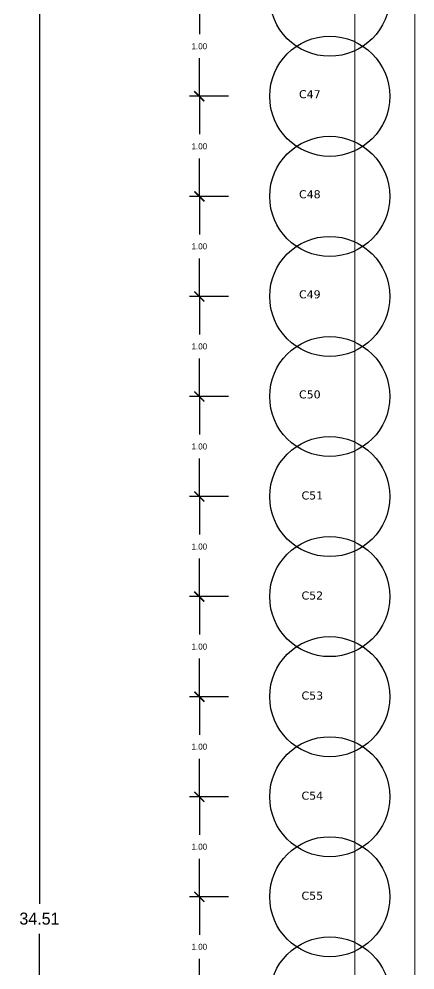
# Model space of a CAD drawing. Header units: millimetres. Extents: x -50 to 161, y 11 to 77.
# Drawn here: x 10.91 to 14.87, y 41.39 to 50.89 of the extents above; entities that cross this region are included whole.
import ezdxf

# ---------------------------------------------------------------- set-up
doc = ezdxf.new("R2010")
doc.units = ezdxf.units.MM
doc.layers.add('A-DETL-THIN', color=151, linetype='Continuous', lineweight=5)
doc.layers.add('Paroi Soperco', color=7, linetype='Continuous')
doc.dimstyles.get("Standard").update_dxf_attribs({"dimtxt": 0.18, "dimasz": 0.18, "dimexe": 0.18, "dimexo": 0.0625, "dimgap": 0.09, "dimtad": 0, "dimtih": 1, "dimtoh": 1, "dimdec": 4, "dimzin": 0, "dimdsep": 46, "dimtxsty": 'Standard', "dimcen": 0.09, "dimadec": 0, "dimazin": 0, "dimtfac": 1, "dimtdec": 4, "dimtofl": 0, "dimtmove": 0, "dimatfit": 3, "dimfxl": 1, "dimtolj": 1, "dimtzin": 0, "dimarcsym": 0})

# ---------------------------------------------------------------- blocks, each defined once
blk = doc.blocks.new('_ArchTick')
at = {"color": 0, "linetype": 'ByBlock', "const_width": 0.15}
blk.add_lwpolyline([(-0.5, -0.5), (0.5, 0.5)], dxfattribs=at)
blk = doc.blocks.new('*D175')
at = {"layer": 'Paroi Soperco', "color": 0, "lineweight": -2, "transparency": 16777216}
for p, q in [((14.2054, 59.1556), (11.0122, 59.1556)), ((11.1122, 59.1556), (11.1122, 42.0483)), ((11.1122, 24.641), (11.1122, 41.7483)), ((14.2054, 24.641), (11.0122, 24.641))]:
    blk.add_line(p, q, dxfattribs=at)
at = {"layer": 'Paroi Soperco', "color": 0, "lineweight": -2, "transparency": 16777216, "xscale": 0.1, "yscale": 0.1, "zscale": 0.1}
for p, rotation in [((11.1122, 59.1556), 90), ((11.1122, 24.641), 270)]:
    blk.add_blockref('_ArchTick', p, dxfattribs=dict(at, rotation=rotation))
at = {"layer": 'Paroi Soperco', "color": 0, "transparency": 16777216, "insert": (11.1122, 41.8983), "char_height": 0.12, "attachment_point": 5}
blk.add_mtext('\\A1;34.51', dxfattribs=at)
blk = doc.blocks.new('*D300')
at = {"layer": 'Paroi Soperco', "color": 0, "lineweight": -2, "transparency": 16777216}
for p, q in [((13.0027, 51.117), (12.6112, 51.117)), ((12.7112, 51.117), (12.7112, 50.737)), ((12.7112, 50.117), (12.7112, 50.497)), ((13.0027, 50.117), (12.6112, 50.117))]:
    blk.add_line(p, q, dxfattribs=at)
at = {"layer": 'Paroi Soperco', "color": 0, "lineweight": -2, "transparency": 16777216, "xscale": 0.1, "yscale": 0.1, "zscale": 0.1}
for p, rotation in [((12.7112, 51.117), 90), ((12.7112, 50.117), 270)]:
    blk.add_blockref('_ArchTick', p, dxfattribs=dict(at, rotation=rotation))
at = {"layer": 'Paroi Soperco', "color": 0, "transparency": 16777216, "insert": (12.7112, 50.617), "char_height": 0.06, "attachment_point": 5}
blk.add_mtext('\\A1;1.00', dxfattribs=at)
blk = doc.blocks.new('*D301')
at = {"layer": 'Paroi Soperco', "color": 0, "lineweight": -2, "transparency": 16777216}
for p, q in [((13.0027, 50.117), (12.6112, 50.117)), ((12.7112, 50.117), (12.7112, 49.737)), ((12.7112, 49.117), (12.7112, 49.497)), ((13.0027, 49.117), (12.6112, 49.117))]:
    blk.add_line(p, q, dxfattribs=at)
at = {"layer": 'Paroi Soperco', "color": 0, "lineweight": -2, "transparency": 16777216, "xscale": 0.1, "yscale": 0.1, "zscale": 0.1}
for p, rotation in [((12.7112, 50.117), 90), ((12.7112, 49.117), 270)]:
    blk.add_blockref('_ArchTick', p, dxfattribs=dict(at, rotation=rotation))
at = {"layer": 'Paroi Soperco', "color": 0, "transparency": 16777216, "insert": (12.7112, 49.617), "char_height": 0.06, "attachment_point": 5}
blk.add_mtext('\\A1;1.00', dxfattribs=at)
blk = doc.blocks.new('*D302')
at = {"layer": 'Paroi Soperco', "color": 0, "lineweight": -2, "transparency": 16777216}
for p, q in [((13.0027, 49.117), (12.6112, 49.117)), ((12.7112, 49.117), (12.7112, 48.737)), ((12.7112, 48.117), (12.7112, 48.497)), ((13.0027, 48.117), (12.6112, 48.117))]:
    blk.add_line(p, q, dxfattribs=at)
at = {"layer": 'Paroi Soperco', "color": 0, "lineweight": -2, "transparency": 16777216, "xscale": 0.1, "yscale": 0.1, "zscale": 0.1}
for p, rotation in [((12.7112, 49.117), 90), ((12.7112, 48.117), 270)]:
    blk.add_blockref('_ArchTick', p, dxfattribs=dict(at, rotation=rotation))
at = {"layer": 'Paroi Soperco', "color": 0, "transparency": 16777216, "insert": (12.7112, 48.617), "char_height": 0.06, "attachment_point": 5}
blk.add_mtext('\\A1;1.00', dxfattribs=at)
blk = doc.blocks.new('*D303')
at = {"layer": 'Paroi Soperco', "color": 0, "lineweight": -2, "transparency": 16777216}
for p, q in [((13.0027, 48.117), (12.6112, 48.117)), ((12.7112, 48.117), (12.7112, 47.737)), ((12.7112, 47.117), (12.7112, 47.497)), ((13.0027, 47.117), (12.6112, 47.117))]:
    blk.add_line(p, q, dxfattribs=at)
at = {"layer": 'Paroi Soperco', "color": 0, "lineweight": -2, "transparency": 16777216, "xscale": 0.1, "yscale": 0.1, "zscale": 0.1}
for p, rotation in [((12.7112, 48.117), 90), ((12.7112, 47.117), 270)]:
    blk.add_blockref('_ArchTick', p, dxfattribs=dict(at, rotation=rotation))
at = {"layer": 'Paroi Soperco', "color": 0, "transparency": 16777216, "insert": (12.7112, 47.617), "char_height": 0.06, "attachment_point": 5}
blk.add_mtext('\\A1;1.00', dxfattribs=at)
blk = doc.blocks.new('*D304')
at = {"layer": 'Paroi Soperco', "color": 0, "lineweight": -2, "transparency": 16777216}
for p, q in [((13.0027, 47.117), (12.6112, 47.117)), ((12.7112, 47.117), (12.7112, 46.737)), ((12.7112, 46.117), (12.7112, 46.497)), ((13.0027, 46.117), (12.6112, 46.117))]:
    blk.add_line(p, q, dxfattribs=at)
at = {"layer": 'Paroi Soperco', "color": 0, "lineweight": -2, "transparency": 16777216, "xscale": 0.1, "yscale": 0.1, "zscale": 0.1}
for p, rotation in [((12.7112, 47.117), 90), ((12.7112, 46.117), 270)]:
    blk.add_blockref('_ArchTick', p, dxfattribs=dict(at, rotation=rotation))
at = {"layer": 'Paroi Soperco', "color": 0, "transparency": 16777216, "insert": (12.7112, 46.617), "char_height": 0.06, "attachment_point": 5}
blk.add_mtext('\\A1;1.00', dxfattribs=at)
blk = doc.blocks.new('*D305')
at = {"layer": 'Paroi Soperco', "color": 0, "lineweight": -2, "transparency": 16777216}
for p, q in [((13.0027, 46.117), (12.6112, 46.117)), ((12.7112, 46.117), (12.7112, 45.737)), ((12.7112, 45.117), (12.7112, 45.497)), ((13.0027, 45.117), (12.6112, 45.117))]:
    blk.add_line(p, q, dxfattribs=at)
at = {"layer": 'Paroi Soperco', "color": 0, "lineweight": -2, "transparency": 16777216, "xscale": 0.1, "yscale": 0.1, "zscale": 0.1}
for p, rotation in [((12.7112, 46.117), 90), ((12.7112, 45.117), 270)]:
    blk.add_blockref('_ArchTick', p, dxfattribs=dict(at, rotation=rotation))
at = {"layer": 'Paroi Soperco', "color": 0, "transparency": 16777216, "insert": (12.7112, 45.617), "char_height": 0.06, "attachment_point": 5}
blk.add_mtext('\\A1;1.00', dxfattribs=at)
blk = doc.blocks.new('*D306')
at = {"layer": 'Paroi Soperco', "color": 0, "lineweight": -2, "transparency": 16777216}
for p, q in [((13.0027, 45.117), (12.6112, 45.117)), ((12.7112, 45.117), (12.7112, 44.737)), ((12.7112, 44.117), (12.7112, 44.497)), ((13.0027, 44.117), (12.6112, 44.117))]:
    blk.add_line(p, q, dxfattribs=at)
at = {"layer": 'Paroi Soperco', "color": 0, "lineweight": -2, "transparency": 16777216, "xscale": 0.1, "yscale": 0.1, "zscale": 0.1}
for p, rotation in [((12.7112, 45.117), 90), ((12.7112, 44.117), 270)]:
    blk.add_blockref('_ArchTick', p, dxfattribs=dict(at, rotation=rotation))
at = {"layer": 'Paroi Soperco', "color": 0, "transparency": 16777216, "insert": (12.7112, 44.617), "char_height": 0.06, "attachment_point": 5}
blk.add_mtext('\\A1;1.00', dxfattribs=at)
blk = doc.blocks.new('*D307')
at = {"layer": 'Paroi Soperco', "color": 0, "lineweight": -2, "transparency": 16777216}
for p, q in [((13.0027, 44.117), (12.6112, 44.117)), ((12.7112, 44.117), (12.7112, 43.737)), ((12.7112, 43.117), (12.7112, 43.497)), ((13.0027, 43.117), (12.6112, 43.117))]:
    blk.add_line(p, q, dxfattribs=at)
at = {"layer": 'Paroi Soperco', "color": 0, "lineweight": -2, "transparency": 16777216, "xscale": 0.1, "yscale": 0.1, "zscale": 0.1}
for p, rotation in [((12.7112, 44.117), 90), ((12.7112, 43.117), 270)]:
    blk.add_blockref('_ArchTick', p, dxfattribs=dict(at, rotation=rotation))
at = {"layer": 'Paroi Soperco', "color": 0, "transparency": 16777216, "insert": (12.7112, 43.617), "char_height": 0.06, "attachment_point": 5}
blk.add_mtext('\\A1;1.00', dxfattribs=at)
blk = doc.blocks.new('*D308')
at = {"layer": 'Paroi Soperco', "color": 0, "lineweight": -2, "transparency": 16777216}
for p, q in [((13.0027, 43.117), (12.6112, 43.117)), ((12.7112, 43.117), (12.7112, 42.737)), ((12.7112, 42.117), (12.7112, 42.497)), ((13.0027, 42.117), (12.6112, 42.117))]:
    blk.add_line(p, q, dxfattribs=at)
at = {"layer": 'Paroi Soperco', "color": 0, "lineweight": -2, "transparency": 16777216, "xscale": 0.1, "yscale": 0.1, "zscale": 0.1}
for p, rotation in [((12.7112, 43.117), 90), ((12.7112, 42.117), 270)]:
    blk.add_blockref('_ArchTick', p, dxfattribs=dict(at, rotation=rotation))
at = {"layer": 'Paroi Soperco', "color": 0, "transparency": 16777216, "insert": (12.7112, 42.617), "char_height": 0.06, "attachment_point": 5}
blk.add_mtext('\\A1;1.00', dxfattribs=at)
blk = doc.blocks.new('*D309')
at = {"layer": 'Paroi Soperco', "color": 0, "lineweight": -2, "transparency": 16777216}
for p, q in [((13.0027, 42.117), (12.6112, 42.117)), ((12.7112, 42.117), (12.7112, 41.737)), ((12.7112, 41.117), (12.7112, 41.497)), ((13.0027, 41.117), (12.6112, 41.117))]:
    blk.add_line(p, q, dxfattribs=at)
at = {"layer": 'Paroi Soperco', "color": 0, "lineweight": -2, "transparency": 16777216, "xscale": 0.1, "yscale": 0.1, "zscale": 0.1}
for p, rotation in [((12.7112, 42.117), 90), ((12.7112, 41.117), 270)]:
    blk.add_blockref('_ArchTick', p, dxfattribs=dict(at, rotation=rotation))
at = {"layer": 'Paroi Soperco', "color": 0, "transparency": 16777216, "insert": (12.7112, 41.617), "char_height": 0.06, "attachment_point": 5}
blk.add_mtext('\\A1;1.00', dxfattribs=at)

msp = doc.modelspace()

# ---------------------------------------------------------------- linework, layer by layer
at = {"layer": 'A-DETL-THIN'}
for p, q in [((14.2679, 59.1556), (14.2679, 25.2413)), ((14.8679, 25.2601), (14.8679, 58.5556))]:
    msp.add_line(p, q, dxfattribs=at)
at = {"layer": 'Paroi Soperco'}
for centre in [(14.0152, 51.117), (14.0152, 50.117), (14.0152, 49.117), (14.0152, 48.117), (14.0152, 47.117), (14.0152, 46.117), (14.0152, 45.117), (14.0152, 44.117), (14.0152, 43.117), (14.0152, 42.117), (14.0152, 41.117)]:
    msp.add_circle(centre, 0.6, dxfattribs=at)

# ---------------------------------------------------------------- texts
at = {"layer": 'Paroi Soperco', "char_height": 0.08, "attachment_point": 1}
for s, width, heights, insert in [('{\\fVerdana|b0|i0|c0|p34;C47}', 0.422374, [0], (13.708, 50.178)), ('{\\fVerdana|b0|i0|c0|p34;C48}', 0.422374, [0], (13.708, 49.178)), ('{\\fVerdana|b0|i0|c0|p34;C49}', 0.422374, [0], (13.708, 48.178)), ('{\\fVerdana|b0|i0|c0|p34;C50}', 0.422374, [0], (13.708, 47.178)), ('{\\fVerdana|b0|i0|c0|p34;C51}', 0.422374, [0], (13.733, 46.1681)), ('{\\fVerdana|b0|i0|c0|p34;C52}', 0.422374, [0], (13.733, 45.1681)), ('{\\fVerdana|b0|i0|c0|p34;C53}', 0.429816, [0.0908], (13.733, 44.1681)), ('{\\fVerdana|b0|i0|c0|p34;C54}', 0.422374, [0], (13.733, 43.1681)), ('{\\fVerdana|b0|i0|c0|p34;C55}', 0.422374, [0], (13.733, 42.1681))]:
    msp.add_mtext_dynamic_manual_height_columns(s, width=width, gutter_width=1, heights=heights, dxfattribs=dict(at, insert=insert))

# ---------------------------------------------------------------- dimensions: what is measured, and where the dimension line sits
at = {"layer": 'Paroi Soperco', "color": 1}
dim = msp.add_linear_dim(base=(11.1122, 24.641), p1=(14.2679, 59.1556), p2=(14.2679, 24.641), angle=270, dimstyle='Standard', override={"dimtxt": 0.12, "dimasz": 0.1, "dimexe": 0.1, "dimdec": 2, "dimblk1": 'ArchTick', "dimblk2": 'ArchTick', "dimsah": 1}, dxfattribs=at)
dim.commit()
dim.dimension.update_dxf_attribs({"geometry": '*D175', "text_midpoint": (11.1122, 41.8983), "dimtype": 161})
for base, p1, p2, picture, middle in [((12.7112, 50.117), (13.0652, 51.117), (13.0652, 50.117), '*D300', (12.7112, 50.617)), ((12.7112, 49.117), (13.0652, 50.117), (13.0652, 49.117), '*D301', (12.7112, 49.617)), ((12.7112, 48.117), (13.0652, 49.117), (13.0652, 48.117), '*D302', (12.7112, 48.617)), ((12.7112, 47.117), (13.0652, 48.117), (13.0652, 47.117), '*D303', (12.7112, 47.617)), ((12.7112, 46.117), (13.0652, 47.117), (13.0652, 46.117), '*D304', (12.7112, 46.617)), ((12.7112, 45.117), (13.0652, 46.117), (13.0652, 45.117), '*D305', (12.7112, 45.617)), ((12.7112, 44.117), (13.0652, 45.117), (13.0652, 44.117), '*D306', (12.7112, 44.617)), ((12.7112, 43.117), (13.0652, 44.117), (13.0652, 43.117), '*D307', (12.7112, 43.617)), ((12.7112, 42.117), (13.0652, 43.117), (13.0652, 42.117), '*D308', (12.7112, 42.617)), ((12.7112, 41.117), (13.0652, 42.117), (13.0652, 41.117), '*D309', (12.7112, 41.617))]:
    dim = msp.add_linear_dim(base=base, p1=p1, p2=p2, angle=90, dimstyle='Standard', override={"dimtxt": 0.06, "dimasz": 0.1, "dimexe": 0.1, "dimdec": 2, "dimblk1": 'ArchTick', "dimblk2": 'ArchTick', "dimsah": 1}, dxfattribs=at)
    dim.commit()
    dim.dimension.update_dxf_attribs({"geometry": picture, "text_midpoint": middle})

doc.saveas('drawing.dxf')
